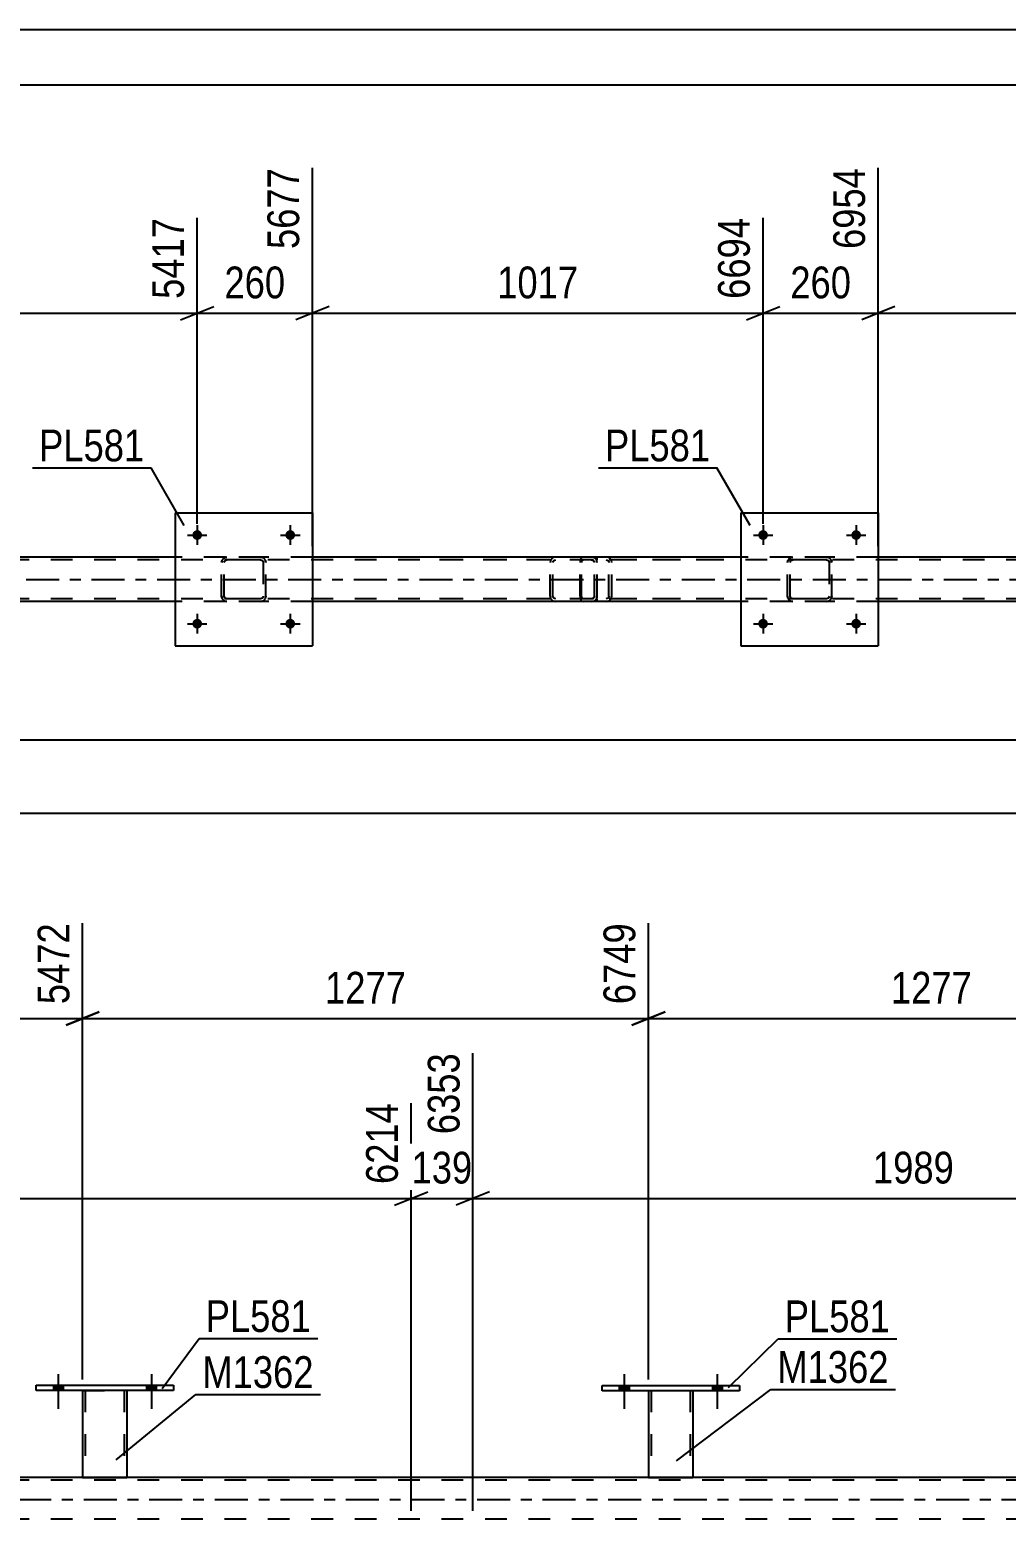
# Model space of a CAD drawing. Header units: millimetres. Extents: x 0 to 841, y 0 to 594.
# Drawn here: x 326.3 to 414.5, y 459.6 to 594 of the extents above; entities that cross this region are included whole.
import ezdxf

# ---------------------------------------------------------------- set-up
doc = ezdxf.new("R2010")
doc.units = ezdxf.units.MM
doc.linetypes.add('DXK_LINE_DOT2', pattern=[3.9198, 1.9599, -1.9599])
doc.linetypes.add('DXK_LINE_DOT3', pattern=[5.9187, 2.979, -0.9799, 0.9799, -0.9799])
doc.styles.add('Arial Narrow', font='ARIALN.TTF', dxfattribs={"height": 0.2})

# ---------------------------------------------------------------- blocks, each defined once
blk = doc.blocks.new('Unknown-318893504-1135')
at = {"color": 5, "linetype": 'Continuous'}
for p, q in [((841, 594), (0, 594)), ((836, 589), (5, 589))]:
    blk.add_line(p, q, dxfattribs=at)
blk = doc.blocks.new('Part-318893504-4786 - 4767')
at = {"color": 7, "linetype": 'DXK_LINE_DOT2'}
for p, q in [((377.04, 546.41), (362.05, 546.41)), ((377.04, 546.17), (362.05, 546.17)), ((373.33, 546.1), (373.29, 545.93)), ((373.29, 542.89), (373.29, 545.93)), ((373.33, 546.12), (373.33, 546.1)), ((373.55, 545.93), (373.57, 546.02)), ((373.55, 542.89), (373.55, 545.93)), ((373.57, 546.02), (373.62, 546.1)), ((373.8, 546.41), (373.61, 546.38)), ((373.62, 546.1), (373.7, 546.15)), ((373.7, 546.15), (373.8, 546.17)), ((377.23, 546.38), (377.04, 546.41)), ((377.04, 546.17), (377.13, 546.15)), ((377.13, 546.15), (377.22, 546.1)), ((377.22, 546.1), (377.27, 546.02)), ((377.27, 546.02), (377.29, 545.93)), ((377.29, 542.89), (377.29, 545.93)), ((377.51, 546.1), (377.51, 546.12)), ((377.55, 545.93), (377.51, 546.1)), ((377.55, 542.89), (377.55, 545.93)), ((377.04, 542.65), (362.05, 542.65)), ((377.04, 542.41), (362.05, 542.41)), ((373.29, 542.89), (373.31, 542.8)), ((373.31, 542.8), (373.33, 542.71)), ((373.57, 542.8), (373.55, 542.89)), ((373.62, 542.72), (373.57, 542.8)), ((373.61, 542.45), (373.8, 542.41)), ((373.7, 542.67), (373.62, 542.72)), ((373.8, 542.65), (373.7, 542.67)), ((377.13, 542.67), (377.04, 542.65)), ((377.04, 542.41), (377.23, 542.45)), ((377.22, 542.72), (377.13, 542.67)), ((377.27, 542.8), (377.22, 542.72)), ((377.29, 542.89), (377.27, 542.8)), ((377.51, 542.71), (377.53, 542.8)), ((377.53, 542.8), (377.55, 542.89))]:
    blk.add_line(p, q, dxfattribs=at)
for centre, start, end in [((373.78, 545.91), 110.7583, 155.68), ((377.06, 545.91), 24.32, 69.2417), ((373.78, 542.91), 204.32, 249.2417), ((377.06, 542.91), 290.7583, 335.68)]:
    blk.add_arc(centre, 0.496, start, end, dxfattribs=at)
blk = doc.blocks.new('Bolt-318893504-4910 - 4767')
at = {"linetype": 'Continuous'}
for points in [[(341.88, 540.41, -1), (341, 540.41, -1)], [(350.28, 540.41, -1), (349.4, 540.41, -1)]]:
    blk.add_hatch(color=1, dxfattribs=at).paths.add_polyline_path(points)
at = {"color": 1, "linetype": 'Continuous'}
for p, q in [((340.56, 540.41), (342.32, 540.41)), ((341.44, 541.29), (341.44, 539.53)), ((348.96, 540.41), (350.72, 540.41)), ((349.84, 541.29), (349.84, 539.53))]:
    blk.add_line(p, q, dxfattribs=at)
blk = doc.blocks.new('Part-318893504-4869 - 4767')
at = {"color": 2, "linetype": 'Continuous'}
for p, q in [((339.44, 550.41), (339.44, 538.41)), ((339.44, 550.41), (351.84, 550.41)), ((351.84, 550.41), (351.84, 538.41)), ((339.44, 538.41), (351.84, 538.41))]:
    blk.add_line(p, q, dxfattribs=at)
blk = doc.blocks.new('Part-318893504-4799 - 4767')
at = {"color": 7, "linetype": 'DXK_LINE_DOT2'}
for p, q in [((376.02, 546.12), (376, 545.93)), ((376, 542.89), (376, 545.93)), ((376.08, 546.27), (376.02, 546.12)), ((376.17, 546.38), (376.08, 546.27)), ((376.14, 545.93), (376.15, 546.02)), ((376.14, 542.89), (376.14, 545.93)), ((376.15, 546.02), (376.18, 546.1)), ((376.27, 546.41), (376.17, 546.38)), ((376.18, 546.1), (376.22, 546.15)), ((376.22, 546.15), (376.27, 546.17)), ((388.43, 546.41), (376.27, 546.41)), ((388.43, 546.17), (376.27, 546.17)), ((377.55, 546.17), (377.55, 546.41)), ((378.56, 546.38), (378.36, 546.41)), ((378.36, 546.17), (378.46, 546.15)), ((378.46, 546.15), (378.54, 546.1)), ((378.54, 546.1), (378.59, 546.02)), ((378.59, 546.02), (378.61, 545.93)), ((378.61, 542.89), (378.61, 545.93)), ((378.83, 546.1), (378.83, 546.12)), ((378.87, 545.93), (378.83, 546.1)), ((378.87, 542.89), (378.87, 545.93)), ((376, 542.89), (376.02, 542.71)), ((376.02, 542.71), (376.08, 542.55)), ((376.08, 542.55), (376.17, 542.45)), ((376.15, 542.8), (376.14, 542.89)), ((376.18, 542.72), (376.15, 542.8)), ((376.17, 542.45), (376.27, 542.41)), ((376.22, 542.67), (376.18, 542.72)), ((376.27, 542.65), (376.22, 542.67)), ((388.43, 542.65), (376.27, 542.65)), ((388.43, 542.41), (376.27, 542.41)), ((377.55, 542.41), (377.55, 542.65)), ((378.46, 542.67), (378.36, 542.65)), ((378.36, 542.41), (378.56, 542.45)), ((378.54, 542.72), (378.46, 542.67)), ((378.59, 542.8), (378.54, 542.72)), ((378.61, 542.89), (378.59, 542.8)), ((378.83, 542.71), (378.85, 542.8)), ((378.85, 542.8), (378.87, 542.89))]:
    blk.add_line(p, q, dxfattribs=at)
for centre, start, end in [((378.38, 545.92), 23.8494, 68.8059), ((378.38, 542.91), 291.1941, 336.1506)]:
    blk.add_arc(centre, 0.492, start, end, dxfattribs=at)
blk = doc.blocks.new('Bolt-318893504-4895 - 4767')
at = {"linetype": 'Continuous'}
for points in [[(392.96, 548.41, -1), (392.08, 548.41, -1)], [(401.36, 548.41, -1), (400.48, 548.41, -1)]]:
    blk.add_hatch(color=1, dxfattribs=at).paths.add_polyline_path(points)
at = {"color": 1, "linetype": 'Continuous'}
for p, q in [((391.64, 548.41), (393.4, 548.41)), ((392.52, 549.29), (392.52, 547.53)), ((400.04, 548.41), (401.8, 548.41)), ((400.92, 549.29), (400.92, 547.53))]:
    blk.add_line(p, q, dxfattribs=at)
blk = doc.blocks.new('Part-318893504-4816 - 4767')
at = {"color": 7, "linetype": 'DXK_LINE_DOT2'}
for p, q in [((394.72, 545.93), (394.76, 546.12)), ((394.76, 546.12), (394.72, 545.93)), ((394.72, 542.89), (394.72, 545.93)), ((394.96, 545.93), (394.98, 546.02)), ((394.96, 542.89), (394.96, 545.93)), ((394.98, 546.02), (395.03, 546.1)), ((395.02, 546.38), (395.2, 546.41)), ((395.2, 546.41), (395.02, 546.38)), ((395.03, 546.1), (395.11, 546.15)), ((395.11, 546.15), (395.2, 546.17)), ((398.24, 546.41), (395.2, 546.41)), ((398.24, 546.17), (395.2, 546.17)), ((398.24, 546.41), (398.42, 546.38)), ((398.42, 546.38), (398.24, 546.41)), ((398.24, 546.17), (398.33, 546.15)), ((398.33, 546.15), (398.41, 546.1)), ((398.41, 546.1), (398.46, 546.02)), ((398.46, 546.02), (398.48, 545.93)), ((398.48, 545.93), (398.48, 542.89)), ((398.68, 546.12), (398.72, 545.93)), ((398.72, 545.93), (398.68, 546.12)), ((398.72, 542.89), (398.72, 545.93)), ((394.76, 542.71), (394.72, 542.89)), ((394.72, 542.89), (394.76, 542.71)), ((394.98, 542.8), (394.96, 542.89)), ((395.03, 542.72), (394.98, 542.8)), ((395.2, 542.41), (395.02, 542.45)), ((395.02, 542.45), (395.2, 542.41)), ((395.11, 542.67), (395.03, 542.72)), ((395.2, 542.65), (395.11, 542.67)), ((398.24, 542.65), (395.2, 542.65)), ((398.24, 542.41), (395.2, 542.41)), ((398.33, 542.67), (398.24, 542.65)), ((398.42, 542.45), (398.24, 542.41)), ((398.24, 542.41), (398.42, 542.45)), ((398.41, 542.72), (398.33, 542.67)), ((398.46, 542.8), (398.41, 542.72)), ((398.48, 542.89), (398.46, 542.8)), ((398.72, 542.89), (398.68, 542.71)), ((398.68, 542.71), (398.72, 542.89))]:
    blk.add_line(p, q, dxfattribs=at)
at = {"color": 7, "linetype": 'DXK_LINE_DOT3'}
blk.add_line((396.72, 544.41), (396.72, 544.41), dxfattribs=at)
at = {"color": 7, "linetype": 'DXK_LINE_DOT2'}
for centre, start, end in [((395.2, 545.93), 112.5, 157.5), ((395.2, 545.93), 112.5, 157.5), ((398.24, 545.93), 22.5, 67.5), ((398.24, 545.93), 22.5, 67.5), ((395.2, 542.89), 202.5, 247.5), ((395.2, 542.89), 202.5, 247.5), ((398.24, 542.89), 292.5, 337.5), ((398.24, 542.89), 292.5, 337.5)]:
    blk.add_arc(centre, 0.48, start, end, dxfattribs=at)
blk = doc.blocks.new('Part-318893504-4821 - 4767')
at = {"color": 2, "linetype": 'Continuous'}
for p, q in [((390.52, 550.41), (390.52, 538.41)), ((390.52, 550.41), (402.92, 550.41)), ((402.92, 550.41), (402.92, 538.41)), ((390.52, 538.41), (402.92, 538.41))]:
    blk.add_line(p, q, dxfattribs=at)
blk = doc.blocks.new('Part-318893504-4864 - 4767')
at = {"color": 7, "linetype": 'DXK_LINE_DOT2'}
for p, q in [((343.64, 545.93), (343.68, 546.12)), ((343.68, 546.12), (343.64, 545.93)), ((343.64, 542.89), (343.64, 545.93)), ((343.88, 545.93), (343.9, 546.02)), ((343.88, 542.89), (343.88, 545.93)), ((343.9, 546.02), (343.95, 546.1)), ((343.94, 546.38), (344.12, 546.41)), ((344.12, 546.41), (343.94, 546.38)), ((343.95, 546.1), (344.03, 546.15)), ((344.03, 546.15), (344.12, 546.17)), ((347.16, 546.41), (344.12, 546.41)), ((347.16, 546.17), (344.12, 546.17)), ((347.16, 546.41), (347.34, 546.38)), ((347.34, 546.38), (347.16, 546.41)), ((347.16, 546.17), (347.25, 546.15)), ((347.25, 546.15), (347.33, 546.1)), ((347.33, 546.1), (347.38, 546.02)), ((347.38, 546.02), (347.4, 545.93)), ((347.4, 545.93), (347.4, 542.89)), ((347.6, 546.12), (347.64, 545.93)), ((347.64, 545.93), (347.6, 546.12)), ((347.64, 542.89), (347.64, 545.93)), ((343.68, 542.71), (343.64, 542.89)), ((343.64, 542.89), (343.68, 542.71)), ((343.9, 542.8), (343.88, 542.89)), ((343.95, 542.72), (343.9, 542.8)), ((344.12, 542.41), (343.94, 542.45)), ((343.94, 542.45), (344.12, 542.41)), ((344.03, 542.67), (343.95, 542.72)), ((344.12, 542.65), (344.03, 542.67)), ((347.16, 542.65), (344.12, 542.65)), ((347.16, 542.41), (344.12, 542.41)), ((347.25, 542.67), (347.16, 542.65)), ((347.34, 542.45), (347.16, 542.41)), ((347.16, 542.41), (347.34, 542.45)), ((347.33, 542.72), (347.25, 542.67)), ((347.38, 542.8), (347.33, 542.72)), ((347.4, 542.89), (347.38, 542.8)), ((347.64, 542.89), (347.6, 542.71)), ((347.6, 542.71), (347.64, 542.89))]:
    blk.add_line(p, q, dxfattribs=at)
at = {"color": 7, "linetype": 'DXK_LINE_DOT3'}
blk.add_line((345.64, 544.41), (345.64, 544.41), dxfattribs=at)
at = {"color": 7, "linetype": 'DXK_LINE_DOT2'}
for centre, start, end in [((344.12, 545.93), 112.5, 157.5), ((344.12, 545.93), 112.5, 157.5), ((347.16, 545.93), 22.5, 67.5), ((347.16, 545.93), 22.5, 67.5), ((344.12, 542.89), 202.5, 247.5), ((344.12, 542.89), 202.5, 247.5), ((347.16, 542.89), 292.5, 337.5), ((347.16, 542.89), 292.5, 337.5)]:
    blk.add_arc(centre, 0.48, start, end, dxfattribs=at)
blk = doc.blocks.new('Bolt-318893504-4894 - 4767')
at = {"linetype": 'Continuous'}
for points in [[(392.96, 540.41, -1), (392.08, 540.41, -1)], [(401.36, 540.41, -1), (400.48, 540.41, -1)]]:
    blk.add_hatch(color=1, dxfattribs=at).paths.add_polyline_path(points)
at = {"color": 1, "linetype": 'Continuous'}
for p, q in [((391.64, 540.41), (393.4, 540.41)), ((392.52, 541.29), (392.52, 539.53)), ((400.04, 540.41), (401.8, 540.41)), ((400.92, 541.29), (400.92, 539.53))]:
    blk.add_line(p, q, dxfattribs=at)
blk = doc.blocks.new('Bolt-318893504-4911 - 4767')
at = {"linetype": 'Continuous'}
for points in [[(341.88, 548.41, -1), (341, 548.41, -1)], [(350.28, 548.41, -1), (349.4, 548.41, -1)]]:
    blk.add_hatch(color=1, dxfattribs=at).paths.add_polyline_path(points)
at = {"color": 1, "linetype": 'Continuous'}
for p, q in [((340.56, 548.41), (342.32, 548.41)), ((341.44, 549.29), (341.44, 547.53)), ((348.96, 548.41), (350.72, 548.41)), ((349.84, 549.29), (349.84, 547.53))]:
    blk.add_line(p, q, dxfattribs=at)
blk = doc.blocks.new('Part-318893504-4945 - 4767')
at = {"color": 7, "linetype": 'DXK_LINE_DOT2'}
for p, q in [((726.08, 546.17), (124.75, 546.17)), ((351.84, 546.41), (339.44, 546.41)), ((402.92, 546.41), (390.52, 546.41)), ((726.08, 542.65), (124.75, 542.65)), ((351.84, 542.41), (339.44, 542.41)), ((402.92, 542.41), (390.52, 542.41))]:
    blk.add_line(p, q, dxfattribs=at)
at = {"color": 2, "linetype": 'Continuous'}
for p, q in [((339.44, 546.41), (300.76, 546.41)), ((390.52, 546.41), (351.84, 546.41)), ((441.6, 546.41), (402.92, 546.41)), ((339.44, 542.41), (300.76, 542.41)), ((390.52, 542.41), (351.84, 542.41)), ((441.6, 542.41), (402.92, 542.41))]:
    blk.add_line(p, q, dxfattribs=at)
at = {"color": 7, "linetype": 'DXK_LINE_DOT3'}
blk.add_line((124.75, 544.41), (726.08, 544.41), dxfattribs=at)
blk = doc.blocks.new('Part-318893504-3304 - 3250')
at = {"color": 7, "linetype": 'DXK_LINE_DOT2'}
for p, q in [((382.18, 471.21), (386.18, 471.21)), ((382.18, 471.2), (382.18, 471.21)), ((382.18, 471.21), (382.18, 471.2)), ((382.42, 471.21), (382.42, 463.37)), ((385.94, 471.21), (385.94, 463.37)), ((386.18, 471.21), (386.18, 471.2)), ((386.18, 471.2), (386.18, 471.21)), ((385.92, 463.37), (385.88, 463.37)), ((385.88, 463.37), (385.92, 463.37)), ((385.94, 463.37), (385.92, 463.37)), ((385.92, 463.37), (385.94, 463.37))]:
    blk.add_line(p, q, dxfattribs=at)
at = {"color": 2, "linetype": 'Continuous'}
for p, q in [((382.18, 471.2), (382.18, 463.37)), ((386.18, 471.2), (386.18, 463.37)), ((382.18, 463.37), (386.18, 463.37))]:
    blk.add_line(p, q, dxfattribs=at)
blk = doc.blocks.new('Part-318893504-3309 - 3250')
at = {"color": 2, "linetype": 'Continuous'}
for p, q in [((377.98, 471.68), (390.38, 471.68)), ((377.98, 471.2), (377.98, 471.68)), ((390.38, 471.2), (377.98, 471.2)), ((390.38, 471.68), (390.38, 471.2))]:
    blk.add_line(p, q, dxfattribs=at)
blk = doc.blocks.new('Bolt-318893504-3430 - 3250')
at = {"linetype": 'Continuous'}
for points in [[(328.46, 471.21), (329.34, 471.21), (329.34, 471.69), (328.46, 471.69)], [(336.86, 471.21), (337.74, 471.21), (337.74, 471.69), (336.86, 471.69)]]:
    blk.add_hatch(color=1, dxfattribs=at).paths.add_polyline_path(points)
at = {"color": 1, "linetype": 'Continuous'}
for p, q in [((328.9, 472.69), (328.9, 469.57)), ((337.3, 472.69), (337.3, 469.57)), ((328.46, 471.69), (328.46, 471.21)), ((329.34, 471.69), (329.34, 471.21)), ((336.86, 471.69), (336.86, 471.21)), ((337.74, 471.69), (337.74, 471.21))]:
    blk.add_line(p, q, dxfattribs=at)
blk = doc.blocks.new('Part-318893504-3411 - 3250')
at = {"color": 2, "linetype": 'Continuous'}
for p, q in [((331.1, 471.21), (331.1, 463.37)), ((335.1, 471.21), (335.1, 463.37)), ((331.1, 463.37), (335.1, 463.37))]:
    blk.add_line(p, q, dxfattribs=at)
at = {"color": 7, "linetype": 'DXK_LINE_DOT2'}
for p, q in [((331.1, 471.21), (335.1, 471.21)), ((331.1, 471.21), (331.1, 471.21)), ((331.1, 471.21), (331.1, 471.21)), ((331.34, 471.21), (331.34, 463.37)), ((334.86, 471.21), (334.86, 463.37)), ((335.1, 471.21), (335.1, 471.21)), ((335.1, 471.21), (335.1, 471.21)), ((334.84, 463.37), (334.8, 463.37)), ((334.8, 463.37), (334.84, 463.37)), ((334.86, 463.37), (334.84, 463.37)), ((334.84, 463.37), (334.86, 463.37))]:
    blk.add_line(p, q, dxfattribs=at)
blk = doc.blocks.new('Part-318893504-3416 - 3250')
at = {"color": 2, "linetype": 'Continuous'}
for p, q in [((326.9, 471.69), (339.3, 471.69)), ((326.9, 471.21), (326.9, 471.69)), ((339.3, 471.21), (326.9, 471.21)), ((339.3, 471.69), (339.3, 471.21))]:
    blk.add_line(p, q, dxfattribs=at)
blk = doc.blocks.new('Bolt-318893504-3429 - 3250')
at = {"linetype": 'Continuous'}
for points in [[(328.46, 471.21), (329.34, 471.21), (329.34, 471.69), (328.46, 471.69)], [(336.86, 471.21), (337.74, 471.21), (337.74, 471.69), (336.86, 471.69)]]:
    blk.add_hatch(color=1, dxfattribs=at).paths.add_polyline_path(points)
at = {"color": 1, "linetype": 'Continuous'}
for p, q in [((328.9, 472.69), (328.9, 469.57)), ((337.3, 472.69), (337.3, 469.57)), ((328.46, 471.69), (328.46, 471.21)), ((329.34, 471.69), (329.34, 471.21)), ((336.86, 471.69), (336.86, 471.21)), ((337.74, 471.69), (337.74, 471.21))]:
    blk.add_line(p, q, dxfattribs=at)
blk = doc.blocks.new('Bolt-318893504-3490 - 3250')
at = {"linetype": 'Continuous'}
for points in [[(379.54, 471.2), (380.42, 471.2), (380.42, 471.68), (379.54, 471.68)], [(387.94, 471.2), (388.82, 471.2), (388.82, 471.68), (387.94, 471.68)]]:
    blk.add_hatch(color=1, dxfattribs=at).paths.add_polyline_path(points)
at = {"color": 1, "linetype": 'Continuous'}
for p, q in [((379.98, 472.68), (379.98, 469.56)), ((388.38, 472.68), (388.38, 469.56)), ((379.54, 471.68), (379.54, 471.2)), ((380.42, 471.68), (380.42, 471.2)), ((387.94, 471.68), (387.94, 471.2)), ((388.82, 471.68), (388.82, 471.2))]:
    blk.add_line(p, q, dxfattribs=at)
blk = doc.blocks.new('Bolt-318893504-3491 - 3250')
at = {"linetype": 'Continuous'}
for points in [[(379.54, 471.2), (380.42, 471.2), (380.42, 471.68), (379.54, 471.68)], [(387.94, 471.2), (388.82, 471.2), (388.82, 471.68), (387.94, 471.68)]]:
    blk.add_hatch(color=1, dxfattribs=at).paths.add_polyline_path(points)
at = {"color": 1, "linetype": 'Continuous'}
for p, q in [((379.98, 472.68), (379.98, 469.56)), ((388.38, 472.68), (388.38, 469.56)), ((379.54, 471.68), (379.54, 471.2)), ((380.42, 471.68), (380.42, 471.2)), ((387.94, 471.68), (387.94, 471.2)), ((388.82, 471.68), (388.82, 471.2))]:
    blk.add_line(p, q, dxfattribs=at)
blk = doc.blocks.new('Part-318893504-3659 - 3250')
at = {"color": 2, "linetype": 'Continuous'}
blk.add_line((433.26, 463.37), (112.2, 463.37), dxfattribs=at)
at = {"color": 7, "linetype": 'DXK_LINE_DOT2'}
for p, q in [((726.08, 463.13), (112.2, 463.13)), ((726.08, 459.61), (112.2, 459.61))]:
    blk.add_line(p, q, dxfattribs=at)
at = {"color": 7, "linetype": 'DXK_LINE_DOT3'}
blk.add_line((112.2, 461.37), (726.08, 461.37), dxfattribs=at)
blk = doc.blocks.new('StraightDimension-318893504-9088 - 4767')
at = {"color": 7, "linetype": 'Continuous'}
for p, q in [((351.84, 547.41), (351.84, 581.53)), ((341.44, 549.41), (341.44, 577.03)), ((339.94, 567.82), (342.94, 569.02)), ((353.34, 569.02), (350.34, 567.82)), ((341.44, 568.42), (351.84, 568.42))]:
    blk.add_line(p, q, dxfattribs=at)
at = {"color": 0}
blk.add_wipeout([(349.98, 569.17), (349.98, 573.37), (343.3, 573.37), (343.3, 569.17)], dxfattribs=at)
at = {"color": 3, "style": 'Arial Narrow'}
blk.add_text('260', height=2.863, dxfattribs=at).set_placement((343.9, 569.77))
at = {"color": 0, "linetype": 'Continuous'}
blk.add_wipeout([(351.24, 582.13), (347.04, 582.13), (347.04, 573.62), (351.24, 573.62)], dxfattribs=at)
at = {"color": 3, "linetype": 'Continuous', "style": 'Arial Narrow'}
blk.add_text('5677', height=2.863, rotation=90.0002, dxfattribs=at).set_placement((350.64, 574.22))
blk = doc.blocks.new('StraightDimension-318893504-5585 - 4767')
at = {"color": 7, "linetype": 'Continuous'}
blk.add_line((124.11, 523.3), (763.84, 523.3), dxfattribs=at)
blk = doc.blocks.new('StraightDimension-318893504-8403 - 4767')
at = {"color": 7, "linetype": 'Continuous'}
blk.add_line((124.75, 529.94), (763.2, 529.94), dxfattribs=at)
blk = doc.blocks.new('StraightDimension-318893504-9085 - 4767')
at = {"color": 7, "linetype": 'Continuous'}
for p, q in [((402.92, 547.41), (402.92, 581.53)), ((443.6, 549.41), (443.6, 577.03)), ((404.42, 569.02), (401.42, 567.82)), ((442.1, 567.82), (445.1, 569.02)), ((402.92, 568.42), (443.6, 568.42))]:
    blk.add_line(p, q, dxfattribs=at)
at = {"color": 0}
blk.add_wipeout([(427.52, 569.17), (427.52, 573.37), (419, 573.37), (419, 569.17)], dxfattribs=at)
at = {"color": 3, "style": 'Arial Narrow'}
blk.add_text('1017', height=2.863, dxfattribs=at).set_placement((419.6, 569.77))
at = {"color": 0, "linetype": 'Continuous'}
blk.add_wipeout([(443, 577.63), (438.8, 577.63), (438.8, 569.12), (443, 569.12)], dxfattribs=at)
at = {"color": 3, "linetype": 'Continuous', "style": 'Arial Narrow'}
blk.add_text('7971', height=2.863, rotation=90.0002, dxfattribs=at).set_placement((442.4, 569.72))
blk = doc.blocks.new('StraightDimension-318893504-9086 - 4767')
at = {"color": 7, "linetype": 'Continuous'}
for p, q in [((402.92, 547.41), (402.92, 581.53)), ((392.52, 549.41), (392.52, 577.03)), ((391.02, 567.82), (394.02, 569.02)), ((404.42, 569.02), (401.42, 567.82)), ((392.52, 568.42), (402.92, 568.42))]:
    blk.add_line(p, q, dxfattribs=at)
at = {"color": 0}
blk.add_wipeout([(401.06, 569.17), (401.06, 573.37), (394.38, 573.37), (394.38, 569.17)], dxfattribs=at)
at = {"color": 3, "style": 'Arial Narrow'}
blk.add_text('260', height=2.863, dxfattribs=at).set_placement((394.98, 569.77))
at = {"color": 0, "linetype": 'Continuous'}
blk.add_wipeout([(402.32, 582.13), (398.12, 582.13), (398.12, 573.62), (402.32, 573.62)], dxfattribs=at)
at = {"color": 3, "linetype": 'Continuous', "style": 'Arial Narrow'}
blk.add_text('6954', height=2.863, rotation=90.0002, dxfattribs=at).set_placement((401.72, 574.22))
blk = doc.blocks.new('StraightDimension-318893504-9087 - 4767')
at = {"color": 7, "linetype": 'Continuous'}
for p, q in [((351.84, 547.41), (351.84, 581.53)), ((392.52, 549.41), (392.52, 577.03)), ((353.34, 569.02), (350.34, 567.82)), ((391.02, 567.82), (394.02, 569.02)), ((351.84, 568.42), (392.52, 568.42))]:
    blk.add_line(p, q, dxfattribs=at)
at = {"color": 0}
blk.add_wipeout([(376.44, 569.17), (376.44, 573.37), (367.92, 573.37), (367.92, 569.17)], dxfattribs=at)
at = {"color": 3, "style": 'Arial Narrow'}
blk.add_text('1017', height=2.863, dxfattribs=at).set_placement((368.52, 569.77))
at = {"color": 0, "linetype": 'Continuous'}
blk.add_wipeout([(391.92, 577.63), (387.72, 577.63), (387.72, 569.12), (391.92, 569.12)], dxfattribs=at)
at = {"color": 3, "linetype": 'Continuous', "style": 'Arial Narrow'}
blk.add_text('6694', height=2.863, rotation=90.0002, dxfattribs=at).set_placement((391.32, 569.72))
blk = doc.blocks.new('StraightDimension-318893504-9089 - 4767')
at = {"color": 7, "linetype": 'Continuous'}
for p, q in [((300.76, 547.41), (300.76, 581.53)), ((341.44, 549.41), (341.44, 577.03)), ((302.26, 569.02), (299.26, 567.82)), ((339.94, 567.82), (342.94, 569.02)), ((300.76, 568.42), (341.44, 568.42))]:
    blk.add_line(p, q, dxfattribs=at)
at = {"color": 0}
blk.add_wipeout([(325.36, 569.17), (325.36, 573.37), (316.84, 573.37), (316.84, 569.17)], dxfattribs=at)
at = {"color": 3, "style": 'Arial Narrow'}
blk.add_text('1017', height=2.863, dxfattribs=at).set_placement((317.44, 569.77))
at = {"color": 0, "linetype": 'Continuous'}
blk.add_wipeout([(340.84, 577.63), (336.64, 577.63), (336.64, 569.12), (340.84, 569.12)], dxfattribs=at)
at = {"color": 3, "linetype": 'Continuous', "style": 'Arial Narrow'}
blk.add_text('5417', height=2.863, rotation=90.0002, dxfattribs=at).set_placement((340.24, 569.72))
blk = doc.blocks.new('StraightDimension-318893504-12227 - 3250')
at = {"color": 7, "linetype": 'Continuous'}
for p, q in [((281.19, 460.37), (281.19, 501.66)), ((360.75, 460.37), (360.75, 497.16)), ((282.69, 489.15), (279.69, 487.95)), ((281.19, 488.55), (360.75, 488.55)), ((359.25, 487.95), (362.25, 489.15))]:
    blk.add_line(p, q, dxfattribs=at)
at = {"color": 0}
blk.add_wipeout([(325.22, 489.3), (325.22, 493.5), (316.71, 493.5), (316.71, 489.3)], dxfattribs=at)
at = {"color": 3, "style": 'Arial Narrow'}
blk.add_text('1989', height=2.863, dxfattribs=at).set_placement((317.31, 489.9))
at = {"color": 0, "linetype": 'Continuous'}
blk.add_wipeout([(360.15, 497.76), (355.95, 497.76), (355.95, 489.25), (360.15, 489.25)], dxfattribs=at)
at = {"color": 3, "linetype": 'Continuous', "style": 'Arial Narrow'}
blk.add_text('6214', height=2.863, rotation=90.0002, dxfattribs=at).set_placement((359.55, 489.85))
blk = doc.blocks.new('StraightDimension-318893504-7970 - 3250')
at = {"color": 7, "linetype": 'Continuous'}
for p, q in [((331.1, 472.21), (331.1, 513.39)), ((382.18, 472.21), (382.18, 513.39)), ((332.6, 505.38), (329.6, 504.18)), ((380.68, 504.18), (383.68, 505.38)), ((331.1, 504.78), (382.18, 504.78))]:
    blk.add_line(p, q, dxfattribs=at)
at = {"color": 0}
blk.add_wipeout([(360.89, 505.53), (360.89, 509.73), (352.38, 509.73), (352.38, 505.53)], dxfattribs=at)
at = {"color": 3, "style": 'Arial Narrow'}
blk.add_text('1277', height=2.863, dxfattribs=at).set_placement((352.98, 506.13))
at = {"color": 0, "linetype": 'Continuous'}
blk.add_wipeout([(381.58, 513.99), (377.38, 513.99), (377.38, 505.48), (381.58, 505.48)], dxfattribs=at)
at = {"color": 3, "linetype": 'Continuous', "style": 'Arial Narrow'}
blk.add_text('6749', height=2.863, rotation=90.0002, dxfattribs=at).set_placement((380.98, 506.08))
blk = doc.blocks.new('StraightDimension-318893504-12226 - 3250')
at = {"color": 7, "linetype": 'Continuous'}
for p, q in [((366.32, 460.37), (366.32, 501.66)), ((360.75, 460.37), (360.75, 497.16)), ((359.25, 487.95), (362.25, 489.15)), ((360.75, 488.55), (366.32, 488.55)), ((367.82, 489.15), (364.82, 487.95))]:
    blk.add_line(p, q, dxfattribs=at)
at = {"color": 0}
blk.add_wipeout([(366.88, 489.3), (366.88, 493.5), (360.19, 493.5), (360.19, 489.3)], dxfattribs=at)
at = {"color": 3, "style": 'Arial Narrow'}
blk.add_text('139', height=2.863, dxfattribs=at).set_placement((360.79, 489.9))
at = {"color": 0, "linetype": 'Continuous'}
blk.add_wipeout([(365.72, 502.26), (361.52, 502.26), (361.52, 493.75), (365.72, 493.75)], dxfattribs=at)
at = {"color": 3, "linetype": 'Continuous', "style": 'Arial Narrow'}
blk.add_text('6353', height=2.863, rotation=90.0002, dxfattribs=at).set_placement((365.12, 494.35))
blk = doc.blocks.new('StraightDimension-318893504-7969 - 3250')
at = {"color": 7, "linetype": 'Continuous'}
for p, q in [((382.18, 472.21), (382.18, 513.39)), ((433.26, 472.21), (433.26, 513.39)), ((383.68, 505.38), (380.68, 504.18)), ((431.76, 504.18), (434.76, 505.38)), ((382.18, 504.78), (433.26, 504.78))]:
    blk.add_line(p, q, dxfattribs=at)
at = {"color": 0}
blk.add_wipeout([(411.97, 505.53), (411.97, 509.73), (403.46, 509.73), (403.46, 505.53)], dxfattribs=at)
at = {"color": 3, "style": 'Arial Narrow'}
blk.add_text('1277', height=2.863, dxfattribs=at).set_placement((404.06, 506.13))
at = {"color": 0, "linetype": 'Continuous'}
blk.add_wipeout([(432.66, 513.99), (428.46, 513.99), (428.46, 505.48), (432.66, 505.48)], dxfattribs=at)
at = {"color": 3, "linetype": 'Continuous', "style": 'Arial Narrow'}
blk.add_text('8026', height=2.863, rotation=90.0002, dxfattribs=at).set_placement((432.06, 506.08))
blk = doc.blocks.new('StraightDimension-318893504-7971 - 3250')
at = {"color": 7, "linetype": 'Continuous'}
for p, q in [((280.02, 472.21), (280.02, 513.39)), ((331.1, 472.21), (331.1, 513.39)), ((281.52, 505.38), (278.52, 504.18)), ((329.6, 504.18), (332.6, 505.38)), ((280.02, 504.78), (331.1, 504.78))]:
    blk.add_line(p, q, dxfattribs=at)
at = {"color": 0}
blk.add_wipeout([(309.81, 505.53), (309.81, 509.73), (301.3, 509.73), (301.3, 505.53)], dxfattribs=at)
at = {"color": 3, "style": 'Arial Narrow'}
blk.add_text('1277', height=2.863, dxfattribs=at).set_placement((301.9, 506.13))
at = {"color": 0, "linetype": 'Continuous'}
blk.add_wipeout([(330.5, 513.99), (326.3, 513.99), (326.3, 505.48), (330.5, 505.48)], dxfattribs=at)
at = {"color": 3, "linetype": 'Continuous', "style": 'Arial Narrow'}
blk.add_text('5472', height=2.863, rotation=90.0002, dxfattribs=at).set_placement((329.9, 506.08))
blk = doc.blocks.new('StraightDimension-318893504-12225 - 3250')
at = {"color": 7, "linetype": 'Continuous'}
for p, q in [((366.32, 460.37), (366.32, 501.66)), ((445.88, 460.37), (445.88, 497.16)), ((367.82, 489.15), (364.82, 487.95)), ((366.32, 488.55), (445.88, 488.55)), ((444.38, 487.95), (447.38, 489.15))]:
    blk.add_line(p, q, dxfattribs=at)
at = {"color": 0}
blk.add_wipeout([(410.36, 489.3), (410.36, 493.5), (401.84, 493.5), (401.84, 489.3)], dxfattribs=at)
at = {"color": 3, "style": 'Arial Narrow'}
blk.add_text('1989', height=2.863, dxfattribs=at).set_placement((402.44, 489.9))
at = {"color": 0, "linetype": 'Continuous'}
blk.add_wipeout([(445.28, 497.76), (441.08, 497.76), (441.08, 489.25), (445.28, 489.25)], dxfattribs=at)
at = {"color": 3, "linetype": 'Continuous', "style": 'Arial Narrow'}
blk.add_text('8342', height=2.863, rotation=90.0002, dxfattribs=at).set_placement((444.68, 489.85))
blk = doc.blocks.new('Mark-318893504-4817 - 4767')
at = {"color": 0}
blk.add_wipeout([(387.75, 555.06), (387.75, 558.06), (378.25, 558.06), (378.25, 555.06)], dxfattribs=at)
blk.add_wipeout([(387.75, 555.06), (387.75, 558.06), (378.25, 558.06), (378.25, 555.06)], dxfattribs=at)
at = {"color": 30, "linetype": 'Continuous'}
for p in [(377.65, 554.46), (391.35, 549.26)]:
    blk.add_line(p, (388.35, 554.46), dxfattribs=at)
at = {"color": 3, "style": 'Arial Narrow'}
blk.add_text('PL581', height=2.863, dxfattribs=at).set_placement((378.25, 555.06))
blk = doc.blocks.new('Mark-318893504-4865 - 4767')
at = {"color": 0}
blk.add_wipeout([(336.67, 555.06), (336.67, 558.06), (327.17, 558.06), (327.17, 555.06)], dxfattribs=at)
blk.add_wipeout([(336.67, 555.06), (336.67, 558.06), (327.17, 558.06), (327.17, 555.06)], dxfattribs=at)
at = {"color": 30, "linetype": 'Continuous'}
for p in [(326.57, 554.46), (340.27, 549.26)]:
    blk.add_line(p, (337.27, 554.46), dxfattribs=at)
at = {"color": 3, "style": 'Arial Narrow'}
blk.add_text('PL581', height=2.863, dxfattribs=at).set_placement((327.17, 555.06))
blk = doc.blocks.new('Mark-318893504-3300 - 3250')
at = {"color": 0}
blk.add_wipeout([(403.86, 471.91), (403.86, 474.91), (393.81, 474.91), (393.81, 471.91)], dxfattribs=at)
blk.add_wipeout([(403.86, 471.91), (403.86, 474.91), (393.81, 474.91), (393.81, 471.91)], dxfattribs=at)
at = {"color": 30, "linetype": 'Continuous'}
for p, q in [((384.7, 464.88), (393.21, 471.31)), ((393.21, 471.31), (404.46, 471.31))]:
    blk.add_line(p, q, dxfattribs=at)
at = {"color": 3, "style": 'Arial Narrow'}
blk.add_text('M1362', height=2.863, dxfattribs=at).set_placement((393.81, 471.91))
blk = doc.blocks.new('Mark-318893504-3305 - 3250')
at = {"color": 0}
blk.add_wipeout([(403.99, 476.48), (403.99, 479.48), (394.48, 479.48), (394.48, 476.48)], dxfattribs=at)
blk.add_wipeout([(403.99, 476.48), (403.99, 479.48), (394.48, 479.48), (394.48, 476.48)], dxfattribs=at)
at = {"color": 30, "linetype": 'Continuous'}
for p, q in [((389.39, 471.49), (393.88, 475.88)), ((393.88, 475.88), (404.59, 475.88))]:
    blk.add_line(p, q, dxfattribs=at)
at = {"color": 3, "style": 'Arial Narrow'}
blk.add_text('PL581', height=2.863, dxfattribs=at).set_placement((394.48, 476.48))
blk = doc.blocks.new('Mark-318893504-3407 - 3250')
at = {"color": 0}
blk.add_wipeout([(351.96, 471.45), (351.96, 474.45), (341.91, 474.45), (341.91, 471.45)], dxfattribs=at)
blk.add_wipeout([(351.96, 471.45), (351.96, 474.45), (341.91, 474.45), (341.91, 471.45)], dxfattribs=at)
at = {"color": 30, "linetype": 'Continuous'}
for p, q in [((334.13, 464.96), (341.31, 470.85)), ((341.31, 470.85), (352.56, 470.85))]:
    blk.add_line(p, q, dxfattribs=at)
at = {"color": 3, "style": 'Arial Narrow'}
blk.add_text('M1362', height=2.863, dxfattribs=at).set_placement((341.91, 471.45))
blk = doc.blocks.new('Mark-318893504-3412 - 3250')
at = {"color": 0}
blk.add_wipeout([(351.72, 476.5), (351.72, 479.5), (342.21, 479.5), (342.21, 476.5)], dxfattribs=at)
blk.add_wipeout([(351.72, 476.5), (351.72, 479.5), (342.21, 479.5), (342.21, 476.5)], dxfattribs=at)
at = {"color": 30, "linetype": 'Continuous'}
for p, q in [((338.29, 471.39), (341.61, 475.9)), ((341.61, 475.9), (352.32, 475.9))]:
    blk.add_line(p, q, dxfattribs=at)
at = {"color": 3, "style": 'Arial Narrow'}
blk.add_text('PL581', height=2.863, dxfattribs=at).set_placement((342.21, 476.5))

msp = doc.modelspace()

# ---------------------------------------------------------------- block references
for name in ['Unknown-318893504-1135', 'Part-318893504-4869 - 4767', 'Part-318893504-4821 - 4767', 'Bolt-318893504-4911 - 4767', 'Bolt-318893504-4895 - 4767', 'Part-318893504-4945 - 4767', 'Part-318893504-4864 - 4767', 'Part-318893504-4786 - 4767', 'Part-318893504-4799 - 4767', 'Part-318893504-4816 - 4767', 'Bolt-318893504-4910 - 4767', 'Bolt-318893504-4894 - 4767', 'Bolt-318893504-3430 - 3250', 'Bolt-318893504-3429 - 3250', 'Bolt-318893504-3490 - 3250', 'Bolt-318893504-3491 - 3250', 'Part-318893504-3416 - 3250', 'Part-318893504-3411 - 3250', 'Part-318893504-3309 - 3250', 'Part-318893504-3304 - 3250', 'Part-318893504-3659 - 3250']:
    msp.add_blockref(name, (0, 0))

# ---------------------------------------------------------------- next in the draw order: block references
for name in ['StraightDimension-318893504-9088 - 4767', 'StraightDimension-318893504-9085 - 4767', 'StraightDimension-318893504-5585 - 4767', 'StraightDimension-318893504-12227 - 3250']:
    msp.add_blockref(name, (0, 0))

# ---------------------------------------------------------------- next in the draw order: block references
for name in ['StraightDimension-318893504-9086 - 4767', 'StraightDimension-318893504-9089 - 4767', 'StraightDimension-318893504-8403 - 4767', 'StraightDimension-318893504-7970 - 3250']:
    msp.add_blockref(name, (0, 0))

# ---------------------------------------------------------------- next in the draw order: block references
for name in ['StraightDimension-318893504-9087 - 4767', 'Mark-318893504-4865 - 4767', 'StraightDimension-318893504-7971 - 3250', 'StraightDimension-318893504-7969 - 3250', 'StraightDimension-318893504-12226 - 3250', 'Mark-318893504-3407 - 3250']:
    msp.add_blockref(name, (0, 0))

# ---------------------------------------------------------------- next in the draw order: block references
for name in ['Mark-318893504-4817 - 4767', 'StraightDimension-318893504-12225 - 3250', 'Mark-318893504-3412 - 3250']:
    msp.add_blockref(name, (0, 0))

# ---------------------------------------------------------------- next in the draw order: block references
msp.add_blockref('Mark-318893504-3300 - 3250', (0, 0))

# ---------------------------------------------------------------- next in the draw order: block references
msp.add_blockref('Mark-318893504-3305 - 3250', (0, 0))

doc.saveas('drawing.dxf')
